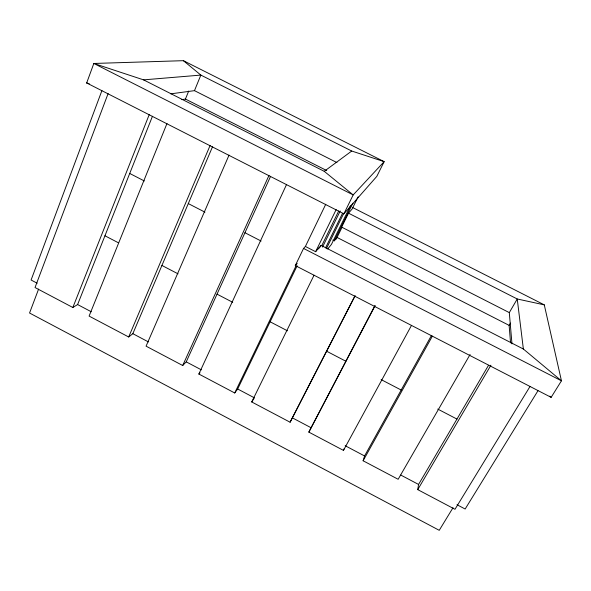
<?xml version="1.0" encoding="UTF-8"?>
<svg xmlns="http://www.w3.org/2000/svg" width="591" height="591" viewBox="0 0 591 591"><rect width="100%" height="100%" fill="white"/><g stroke="black" fill="none" stroke-linecap="round" stroke-linejoin="round"><path stroke-width="0.89" d="M530.061 386.411L454.989 509.294L417.748 489.629L418.568 484.443L488.543 365.275M470.089 354.504L398.157 479.279L363.118 460.773L364.573 455.957L431.282 335.784M374.812 305.761L308.849 432.117L343.467 450.401L344.028 448.842M86.678 82.954L93.829 63.466L183.395 60.681L384.15 161.646L376.814 176.384L343.881 213.824L86.678 82.954L89.263 83.767M101.911 90.608L31.094 280.008L37.174 283.222M108.116 93.555L35.039 287.536L72.841 307.497L77.606 304.55L152.448 116.287M38.6 289.095L29.55 313.016L439.239 530.319L452.994 507.75M72.841 307.497L149.272 114.499M166.98 123.504L89.101 316.082L128.69 336.988L132.835 333.686L212.487 146.827M181.814 99.643L185.434 99.066L188.699 91.058M170.858 93.836L194.476 90.652L200.851 75.087L183.395 60.681M128.69 336.988L210.115 145.445M229.057 155.078L146.073 346.163L182.7 365.504L186.231 361.862L270.597 176.325M182.7 365.504L269.001 175.394M297.155 265.765L237.656 388.989L234.716 392.971L198.857 374.037L286.62 184.355M352.539 207.478L544.281 304.867L561.45 380.818L551.144 397.351L295.293 265.573L303.552 248.434L305.392 246.454L325.752 204.257M234.716 392.971L296.002 265.928M305.392 246.454L315.624 251.707L336.176 209.561M318.638 248.855L319.413 247.274M320.233 247.008L321.039 245.368L523.367 349.022L561.45 380.818L303.552 248.434M321.711 245.745L338.724 210.95M322.516 247.097L340.217 210.95M325.552 247.851L342.492 213.351M326.372 248.745L343.844 213.196M343.881 213.824L353.167 194.927L384.15 161.646L351.719 151.03L200.851 75.087L143.569 79.866L93.829 63.466L353.167 194.927L324.237 171.316L143.569 79.866M355.169 295.64L290.1 422.225L251.714 401.954L314.043 275.221M350.5 205.734L331.477 244.334L327.71 249.018M332.799 240.057L334.299 240.825L352.857 203.208M358.116 196.833L352.096 209.022L348.535 213.188L341.657 227.121L509.302 312.617L511.976 343.888M336.227 239.074L342.049 227.276M290.1 422.225L354.814 296.194M308.849 432.117L375.145 305.628M343.467 450.401L411.506 325.375M363.118 460.773L432.383 336.124M509.302 312.617L517.243 298.987L544.281 304.867M510.55 342.824L509.132 325.368L510.476 323.085M417.748 489.629L490.922 365.223M537.98 390.717L465.154 509.021L456.998 504.721M251.714 401.954L254.004 398.541M334.299 240.825L337.04 237.427L509.132 325.368M315.624 251.707L321.039 245.368M295.293 265.573L297.207 263.431M198.857 374.037L199.972 372.788M324.237 171.316L351.719 151.03M194.476 90.652L336.929 162.577M185.434 99.066L326.727 170.563M348.535 213.188L517.243 298.987L523.367 349.022M129.717 173.451L144.337 180.972M188.293 203.585L204.937 212.147M244.947 232.736L261.089 241.039M104.939 235.779L118.06 242.605M161.919 265.448L178.039 273.84M217.023 294.141L232.721 302.319M270.102 321.785L287.455 330.812M326.638 351.217L345.772 361.182M381.114 379.585L401.171 390.03M437.746 409.075L456.954 419.071M77.606 304.55L91.273 311.76M132.835 333.686L148.452 341.93M186.231 361.862L201.405 369.863M237.656 388.989L254.455 397.861M292.405 417.881L310.932 427.655M345.159 445.71L364.573 455.957M400.764 475.053L418.568 484.443M549.756 396.147L551.144 397.351"/></g></svg>
